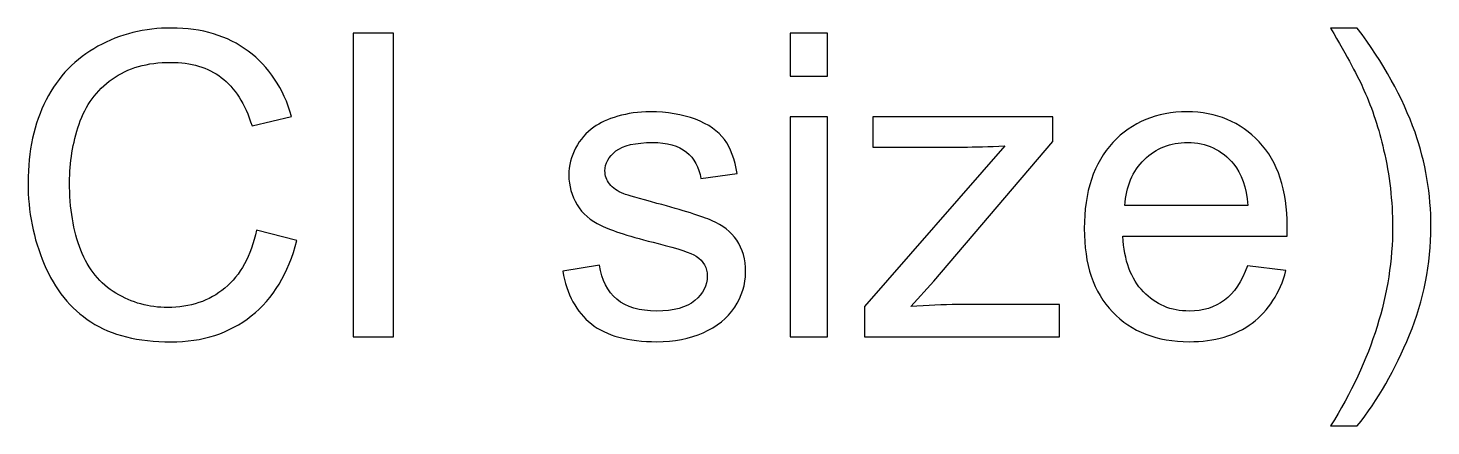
# Model space of a CAD drawing. Header units: centimetres. Extents: x -55.7 to 42.9, y -35.5 to -4.3.
# Drawn here: x -35.477 to -31.282, y -19.87 to -18.679 of the extents above; entities that cross this region are included whole.
import ezdxf

# ---------------------------------------------------------------- set-up
doc = ezdxf.new("R2010")
doc.units = ezdxf.units.CM
doc.header["$MEASUREMENT"] = 0
doc.layers.add('Layer 1', color=7, linetype='Continuous')

msp = doc.modelspace()

# ---------------------------------------------------------------- linework, layer by layer
at = {"layer": 'Layer 1', "color": 250}
for points, knots in [([(-34.79368, -19.28432), (-34.79368, -19.28432), (-34.67324, -19.3148), (-34.67324, -19.3148), (-34.67324, -19.3148), (-34.69843, -19.41344), (-34.74394, -19.48879), (-34.80934, -19.54086), (-34.80934, -19.54086), (-34.87496, -19.59272), (-34.95497, -19.61854), (-35.0498, -19.61854), (-35.0498, -19.61854), (-35.1478, -19.61854), (-35.22739, -19.59864), (-35.28877, -19.55885), (-35.28877, -19.55885), (-35.35015, -19.51885), (-35.39693, -19.46106), (-35.42889, -19.3855), (-35.42889, -19.3855), (-35.46085, -19.30972), (-35.47694, -19.22844), (-35.47694, -19.14166), (-35.47694, -19.14166), (-35.47694, -19.04704), (-35.45895, -18.96449), (-35.42275, -18.89401), (-35.42275, -18.89401), (-35.38656, -18.82352), (-35.33512, -18.76997), (-35.26824, -18.73335), (-35.26824, -18.73335), (-35.20156, -18.69673), (-35.12811, -18.67853), (-35.04789, -18.67853), (-35.04789, -18.67853), (-34.95688, -18.67853), (-34.88046, -18.7016), (-34.81845, -18.74796), (-34.81845, -18.74796), (-34.75643, -18.79431), (-34.71325, -18.85929), (-34.68891, -18.94332), (-34.68891, -18.94332), (-34.68891, -18.94332), (-34.80723, -18.97126), (-34.80723, -18.97126), (-34.80723, -18.97126), (-34.82839, -18.90501), (-34.85887, -18.85696), (-34.89909, -18.8267), (-34.89909, -18.8267), (-34.9391, -18.79643), (-34.98947, -18.7814), (-35.05043, -18.7814), (-35.05043, -18.7814), (-35.12028, -18.7814), (-35.17849, -18.79812), (-35.22548, -18.83156), (-35.22548, -18.83156), (-35.27247, -18.86522), (-35.30549, -18.91009), (-35.32433, -18.96661), (-35.32433, -18.96661), (-35.34338, -19.02291), (-35.3529, -19.08112), (-35.3529, -19.14102), (-35.3529, -19.14102), (-35.3529, -19.21849), (-35.34169, -19.2858), (-35.31925, -19.34359), (-35.31925, -19.34359), (-35.2966, -19.40116), (-35.26168, -19.44434), (-35.21405, -19.47291), (-35.21405, -19.47291), (-35.16643, -19.50149), (-35.11499, -19.51567), (-35.05953, -19.51567), (-35.05953, -19.51567), (-34.99222, -19.51567), (-34.93529, -19.4962), (-34.88851, -19.45746), (-34.88851, -19.45746), (-34.84173, -19.41852), (-34.81019, -19.36073), (-34.79368, -19.28432)], [0, 0, 0, 0, 0.0454545, 0.0454545, 0.0454545, 0.0454545, 0.0909091, 0.0909091, 0.0909091, 0.0909091, 0.1363636, 0.1363636, 0.1363636, 0.1363636, 0.1818182, 0.1818182, 0.1818182, 0.1818182, 0.2272727, 0.2272727, 0.2272727, 0.2272727, 0.2727273, 0.2727273, 0.2727273, 0.2727273, 0.3181818, 0.3181818, 0.3181818, 0.3181818, 0.3636364, 0.3636364, 0.3636364, 0.3636364, 0.4090909, 0.4090909, 0.4090909, 0.4090909, 0.4545455, 0.4545455, 0.4545455, 0.4545455, 0.5, 0.5, 0.5, 0.5, 0.5454545, 0.5454545, 0.5454545, 0.5454545, 0.5909091, 0.5909091, 0.5909091, 0.5909091, 0.6363636, 0.6363636, 0.6363636, 0.6363636, 0.6818182, 0.6818182, 0.6818182, 0.6818182, 0.7272727, 0.7272727, 0.7272727, 0.7272727, 0.7727273, 0.7727273, 0.7727273, 0.7727273, 0.8181818, 0.8181818, 0.8181818, 0.8181818, 0.8636364, 0.8636364, 0.8636364, 0.8636364, 0.9090909, 0.9090909, 0.9090909, 0.9090909, 0.9545455, 0.9545455, 0.9545455, 0.9545455, 1, 1, 1, 1]), ([(-34.50455, -19.60309), (-34.50455, -19.60309), (-34.50455, -18.69398), (-34.50455, -18.69398), (-34.50455, -18.69398), (-34.50455, -18.69398), (-34.38432, -18.69398), (-34.38432, -18.69398), (-34.38432, -18.69398), (-34.38432, -18.69398), (-34.38432, -19.60309), (-34.38432, -19.60309), (-34.38432, -19.60309), (-34.38432, -19.60309), (-34.50455, -19.60309), (-34.50455, -19.60309)], [0, 0, 0, 0, 0.25, 0.25, 0.25, 0.25, 0.5, 0.5, 0.5, 0.5, 0.75, 0.75, 0.75, 0.75, 1, 1, 1, 1]), ([(-33.19814, -18.82246), (-33.19814, -18.82246), (-33.19814, -18.69398), (-33.19814, -18.69398), (-33.19814, -18.69398), (-33.19814, -18.69398), (-33.08638, -18.69398), (-33.08638, -18.69398), (-33.08638, -18.69398), (-33.08638, -18.69398), (-33.08638, -18.82246), (-33.08638, -18.82246), (-33.08638, -18.82246), (-33.08638, -18.82246), (-33.19814, -18.82246), (-33.19814, -18.82246)], [0, 0, 0, 0, 0.25, 0.25, 0.25, 0.25, 0.5, 0.5, 0.5, 0.5, 0.75, 0.75, 0.75, 0.75, 1, 1, 1, 1]), ([(-31.50205, -19.87043), (-31.50205, -19.87043), (-31.58206, -19.87043), (-31.58206, -19.87043), (-31.58206, -19.87043), (-31.45845, -19.67188), (-31.39664, -19.47334), (-31.39664, -19.27437), (-31.39664, -19.27437), (-31.39664, -19.19669), (-31.40553, -19.11964), (-31.42331, -19.04302), (-31.42331, -19.04302), (-31.43728, -18.98121), (-31.45697, -18.92152), (-31.48216, -18.86458), (-31.48216, -18.86458), (-31.49824, -18.82733), (-31.53148, -18.76531), (-31.58206, -18.67853), (-31.58206, -18.67853), (-31.58206, -18.67853), (-31.50205, -18.67853), (-31.50205, -18.67853), (-31.50205, -18.67853), (-31.42437, -18.78225), (-31.3668, -18.88639), (-31.32955, -18.99095), (-31.32955, -18.99095), (-31.2978, -19.08112), (-31.28192, -19.17531), (-31.28192, -19.27374), (-31.28192, -19.27374), (-31.28192, -19.3855), (-31.3033, -19.49323), (-31.34606, -19.59759), (-31.34606, -19.59759), (-31.38881, -19.70173), (-31.44088, -19.79274), (-31.50205, -19.87043)], [0, 0, 0, 0, 0.1, 0.1, 0.1, 0.1, 0.2, 0.2, 0.2, 0.2, 0.3, 0.3, 0.3, 0.3, 0.4, 0.4, 0.4, 0.4, 0.5, 0.5, 0.5, 0.5, 0.6, 0.6, 0.6, 0.6, 0.7, 0.7, 0.7, 0.7, 0.8, 0.8, 0.8, 0.8, 0.9, 0.9, 0.9, 0.9, 1, 1, 1, 1]), ([(-33.87822, -19.40645), (-33.87822, -19.40645), (-33.76794, -19.38909), (-33.76794, -19.38909), (-33.76794, -19.38909), (-33.7618, -19.43333), (-33.74445, -19.4672), (-33.71608, -19.49091), (-33.71608, -19.49091), (-33.68793, -19.5144), (-33.64835, -19.52625), (-33.59734, -19.52625), (-33.59734, -19.52625), (-33.54612, -19.52625), (-33.50802, -19.51567), (-33.48325, -19.49493), (-33.48325, -19.49493), (-33.45849, -19.47397), (-33.446, -19.44942), (-33.446, -19.42148), (-33.446, -19.42148), (-33.446, -19.39608), (-33.457, -19.37639), (-33.47902, -19.36179), (-33.47902, -19.36179), (-33.49426, -19.35184), (-33.53236, -19.33935), (-33.59311, -19.32411), (-33.59311, -19.32411), (-33.67481, -19.30337), (-33.73175, -19.28559), (-33.76329, -19.27035), (-33.76329, -19.27035), (-33.79482, -19.25532), (-33.81895, -19.23437), (-33.83525, -19.2077), (-33.83525, -19.2077), (-33.85155, -19.18103), (-33.85981, -19.1516), (-33.85981, -19.11943), (-33.85981, -19.11943), (-33.85981, -19.09001), (-33.85303, -19.06292), (-33.83949, -19.03794), (-33.83949, -19.03794), (-33.82615, -19.01275), (-33.80774, -18.99201), (-33.78466, -18.9755), (-33.78466, -18.9755), (-33.76731, -18.9628), (-33.7436, -18.95179), (-33.71376, -18.9429), (-33.71376, -18.9429), (-33.6837, -18.93401), (-33.65153, -18.92957), (-33.61724, -18.92957), (-33.61724, -18.92957), (-33.56559, -18.92957), (-33.52029, -18.93719), (-33.48113, -18.952), (-33.48113, -18.952), (-33.44198, -18.96682), (-33.41319, -18.98693), (-33.39456, -19.01233), (-33.39456, -19.01233), (-33.37594, -19.03794), (-33.36324, -19.07181), (-33.35625, -19.11435), (-33.35625, -19.11435), (-33.35625, -19.11435), (-33.46526, -19.12938), (-33.46526, -19.12938), (-33.46526, -19.12938), (-33.47034, -19.09551), (-33.48473, -19.06905), (-33.50844, -19.05), (-33.50844, -19.05), (-33.53215, -19.03095), (-33.5658, -19.02143), (-33.60919, -19.02143), (-33.60919, -19.02143), (-33.66042, -19.02143), (-33.69703, -19.0299), (-33.71884, -19.04683), (-33.71884, -19.04683), (-33.74085, -19.06376), (-33.75186, -19.08366), (-33.75186, -19.10631), (-33.75186, -19.10631), (-33.75186, -19.12091), (-33.7472, -19.13382), (-33.7381, -19.14547), (-33.7381, -19.14547), (-33.729, -19.15753), (-33.71481, -19.16727), (-33.69534, -19.17531), (-33.69534, -19.17531), (-33.68412, -19.17933), (-33.65131, -19.18886), (-33.5967, -19.20367), (-33.5967, -19.20367), (-33.51775, -19.22484), (-33.46272, -19.24199), (-33.4316, -19.25553), (-33.4316, -19.25553), (-33.40028, -19.26887), (-33.37572, -19.28855), (-33.35794, -19.31416), (-33.35794, -19.31416), (-33.34016, -19.33978), (-33.33127, -19.37153), (-33.33127, -19.40963), (-33.33127, -19.40963), (-33.33127, -19.44688), (-33.34228, -19.4818), (-33.36387, -19.51482), (-33.36387, -19.51482), (-33.38567, -19.54763), (-33.417, -19.57303), (-33.45785, -19.59102), (-33.45785, -19.59102), (-33.4987, -19.60902), (-33.54506, -19.61791), (-33.5967, -19.61791), (-33.5967, -19.61791), (-33.68243, -19.61791), (-33.74762, -19.60013), (-33.7925, -19.56457), (-33.7925, -19.56457), (-33.83737, -19.52901), (-33.86594, -19.4763), (-33.87822, -19.40645)], [0, 0, 0, 0, 0.030303, 0.030303, 0.030303, 0.030303, 0.0606061, 0.0606061, 0.0606061, 0.0606061, 0.0909091, 0.0909091, 0.0909091, 0.0909091, 0.1212121, 0.1212121, 0.1212121, 0.1212121, 0.1515152, 0.1515152, 0.1515152, 0.1515152, 0.1818182, 0.1818182, 0.1818182, 0.1818182, 0.2121212, 0.2121212, 0.2121212, 0.2121212, 0.2424242, 0.2424242, 0.2424242, 0.2424242, 0.2727273, 0.2727273, 0.2727273, 0.2727273, 0.3030303, 0.3030303, 0.3030303, 0.3030303, 0.3333333, 0.3333333, 0.3333333, 0.3333333, 0.3636364, 0.3636364, 0.3636364, 0.3636364, 0.3939394, 0.3939394, 0.3939394, 0.3939394, 0.4242424, 0.4242424, 0.4242424, 0.4242424, 0.4545455, 0.4545455, 0.4545455, 0.4545455, 0.4848485, 0.4848485, 0.4848485, 0.4848485, 0.5151515, 0.5151515, 0.5151515, 0.5151515, 0.5454545, 0.5454545, 0.5454545, 0.5454545, 0.5757576, 0.5757576, 0.5757576, 0.5757576, 0.6060606, 0.6060606, 0.6060606, 0.6060606, 0.6363636, 0.6363636, 0.6363636, 0.6363636, 0.6666667, 0.6666667, 0.6666667, 0.6666667, 0.6969697, 0.6969697, 0.6969697, 0.6969697, 0.7272727, 0.7272727, 0.7272727, 0.7272727, 0.7575758, 0.7575758, 0.7575758, 0.7575758, 0.7878788, 0.7878788, 0.7878788, 0.7878788, 0.8181818, 0.8181818, 0.8181818, 0.8181818, 0.8484848, 0.8484848, 0.8484848, 0.8484848, 0.8787879, 0.8787879, 0.8787879, 0.8787879, 0.9090909, 0.9090909, 0.9090909, 0.9090909, 0.9393939, 0.9393939, 0.9393939, 0.9393939, 0.969697, 0.969697, 0.969697, 0.969697, 1, 1, 1, 1]), ([(-33.19814, -19.60309), (-33.19814, -19.60309), (-33.19814, -18.94459), (-33.19814, -18.94459), (-33.19814, -18.94459), (-33.19814, -18.94459), (-33.08638, -18.94459), (-33.08638, -18.94459), (-33.08638, -18.94459), (-33.08638, -18.94459), (-33.08638, -19.60309), (-33.08638, -19.60309), (-33.08638, -19.60309), (-33.08638, -19.60309), (-33.19814, -19.60309), (-33.19814, -19.60309)], [0, 0, 0, 0, 0.25, 0.25, 0.25, 0.25, 0.5, 0.5, 0.5, 0.5, 0.75, 0.75, 0.75, 0.75, 1, 1, 1, 1]), ([(-32.97546, -19.60309), (-32.97546, -19.60309), (-32.97546, -19.5125), (-32.97546, -19.5125), (-32.97546, -19.5125), (-32.97546, -19.5125), (-32.55615, -19.03138), (-32.55615, -19.03138), (-32.55615, -19.03138), (-32.60378, -19.03392), (-32.64569, -19.03498), (-32.68209, -19.03498), (-32.68209, -19.03498), (-32.68209, -19.03498), (-32.9507, -19.03498), (-32.9507, -19.03498), (-32.9507, -19.03498), (-32.9507, -19.03498), (-32.9507, -18.94459), (-32.9507, -18.94459), (-32.9507, -18.94459), (-32.9507, -18.94459), (-32.41243, -18.94459), (-32.41243, -18.94459), (-32.41243, -18.94459), (-32.41243, -18.94459), (-32.41243, -19.01825), (-32.41243, -19.01825), (-32.41243, -19.01825), (-32.41243, -19.01825), (-32.76888, -19.4363), (-32.76888, -19.4363), (-32.76888, -19.4363), (-32.76888, -19.4363), (-32.83767, -19.5125), (-32.83767, -19.5125), (-32.83767, -19.5125), (-32.78772, -19.5089), (-32.74073, -19.50699), (-32.69691, -19.50699), (-32.69691, -19.50699), (-32.69691, -19.50699), (-32.39253, -19.50699), (-32.39253, -19.50699), (-32.39253, -19.50699), (-32.39253, -19.50699), (-32.39253, -19.60309), (-32.39253, -19.60309), (-32.39253, -19.60309), (-32.39253, -19.60309), (-32.97546, -19.60309), (-32.97546, -19.60309)], [0, 0, 0, 0, 0.0769231, 0.0769231, 0.0769231, 0.0769231, 0.1538462, 0.1538462, 0.1538462, 0.1538462, 0.2307692, 0.2307692, 0.2307692, 0.2307692, 0.3076923, 0.3076923, 0.3076923, 0.3076923, 0.3846154, 0.3846154, 0.3846154, 0.3846154, 0.4615385, 0.4615385, 0.4615385, 0.4615385, 0.5384615, 0.5384615, 0.5384615, 0.5384615, 0.6153846, 0.6153846, 0.6153846, 0.6153846, 0.6923077, 0.6923077, 0.6923077, 0.6923077, 0.7692308, 0.7692308, 0.7692308, 0.7692308, 0.8461538, 0.8461538, 0.8461538, 0.8461538, 0.9230769, 0.9230769, 0.9230769, 0.9230769, 1, 1, 1, 1]), ([(-31.83077, -19.391), (-31.83077, -19.391), (-31.71541, -19.40518), (-31.71541, -19.40518), (-31.71541, -19.40518), (-31.73362, -19.4727), (-31.76727, -19.52498), (-31.81638, -19.56224), (-31.81638, -19.56224), (-31.8657, -19.59928), (-31.92856, -19.61791), (-32.00497, -19.61791), (-32.00497, -19.61791), (-32.10128, -19.61791), (-32.17769, -19.58827), (-32.234, -19.52901), (-32.234, -19.52901), (-32.29051, -19.46974), (-32.31866, -19.38655), (-32.31866, -19.27945), (-32.31866, -19.27945), (-32.31866, -19.16854), (-32.29009, -19.0826), (-32.23315, -19.02143), (-32.23315, -19.02143), (-32.176, -18.96026), (-32.10213, -18.92957), (-32.01111, -18.92957), (-32.01111, -18.92957), (-31.92306, -18.92957), (-31.85109, -18.95962), (-31.79542, -19.01952), (-31.79542, -19.01952), (-31.73954, -19.07943), (-31.7116, -19.16388), (-31.7116, -19.27247), (-31.7116, -19.27247), (-31.7116, -19.27924), (-31.71181, -19.28919), (-31.71224, -19.30231), (-31.71224, -19.30231), (-31.71224, -19.30231), (-32.2033, -19.30231), (-32.2033, -19.30231), (-32.2033, -19.30231), (-32.19928, -19.3747), (-32.17875, -19.43016), (-32.14192, -19.46847), (-32.14192, -19.46847), (-32.10509, -19.50699), (-32.05937, -19.52625), (-32.00434, -19.52625), (-32.00434, -19.52625), (-31.96349, -19.52625), (-31.92856, -19.51546), (-31.89956, -19.49387), (-31.89956, -19.49387), (-31.87056, -19.47249), (-31.8477, -19.4382), (-31.83077, -19.391)], [0, 0, 0, 0, 0.0666667, 0.0666667, 0.0666667, 0.0666667, 0.1333333, 0.1333333, 0.1333333, 0.1333333, 0.2, 0.2, 0.2, 0.2, 0.2666667, 0.2666667, 0.2666667, 0.2666667, 0.3333333, 0.3333333, 0.3333333, 0.3333333, 0.4, 0.4, 0.4, 0.4, 0.4666667, 0.4666667, 0.4666667, 0.4666667, 0.5333333, 0.5333333, 0.5333333, 0.5333333, 0.6, 0.6, 0.6, 0.6, 0.6666667, 0.6666667, 0.6666667, 0.6666667, 0.7333333, 0.7333333, 0.7333333, 0.7333333, 0.8, 0.8, 0.8, 0.8, 0.8666667, 0.8666667, 0.8666667, 0.8666667, 0.9333333, 0.9333333, 0.9333333, 0.9333333, 1, 1, 1, 1]), ([(-32.19717, -19.21045), (-32.19717, -19.21045), (-31.8295, -19.21045), (-31.8295, -19.21045), (-31.8295, -19.21045), (-31.83437, -19.1552), (-31.84855, -19.1135), (-31.87162, -19.08599), (-31.87162, -19.08599), (-31.90718, -19.04302), (-31.95333, -19.02143), (-32.00984, -19.02143), (-32.00984, -19.02143), (-32.06106, -19.02143), (-32.10424, -19.03857), (-32.13917, -19.07286), (-32.13917, -19.07286), (-32.17409, -19.10715), (-32.19336, -19.15309), (-32.19717, -19.21045)], [0, 0, 0, 0, 0.2, 0.2, 0.2, 0.2, 0.4, 0.4, 0.4, 0.4, 0.6, 0.6, 0.6, 0.6, 0.8, 0.8, 0.8, 0.8, 1, 1, 1, 1])]:
    msp.add_open_spline(points, degree=3, knots=knots, dxfattribs=at)

doc.saveas('drawing.dxf')
